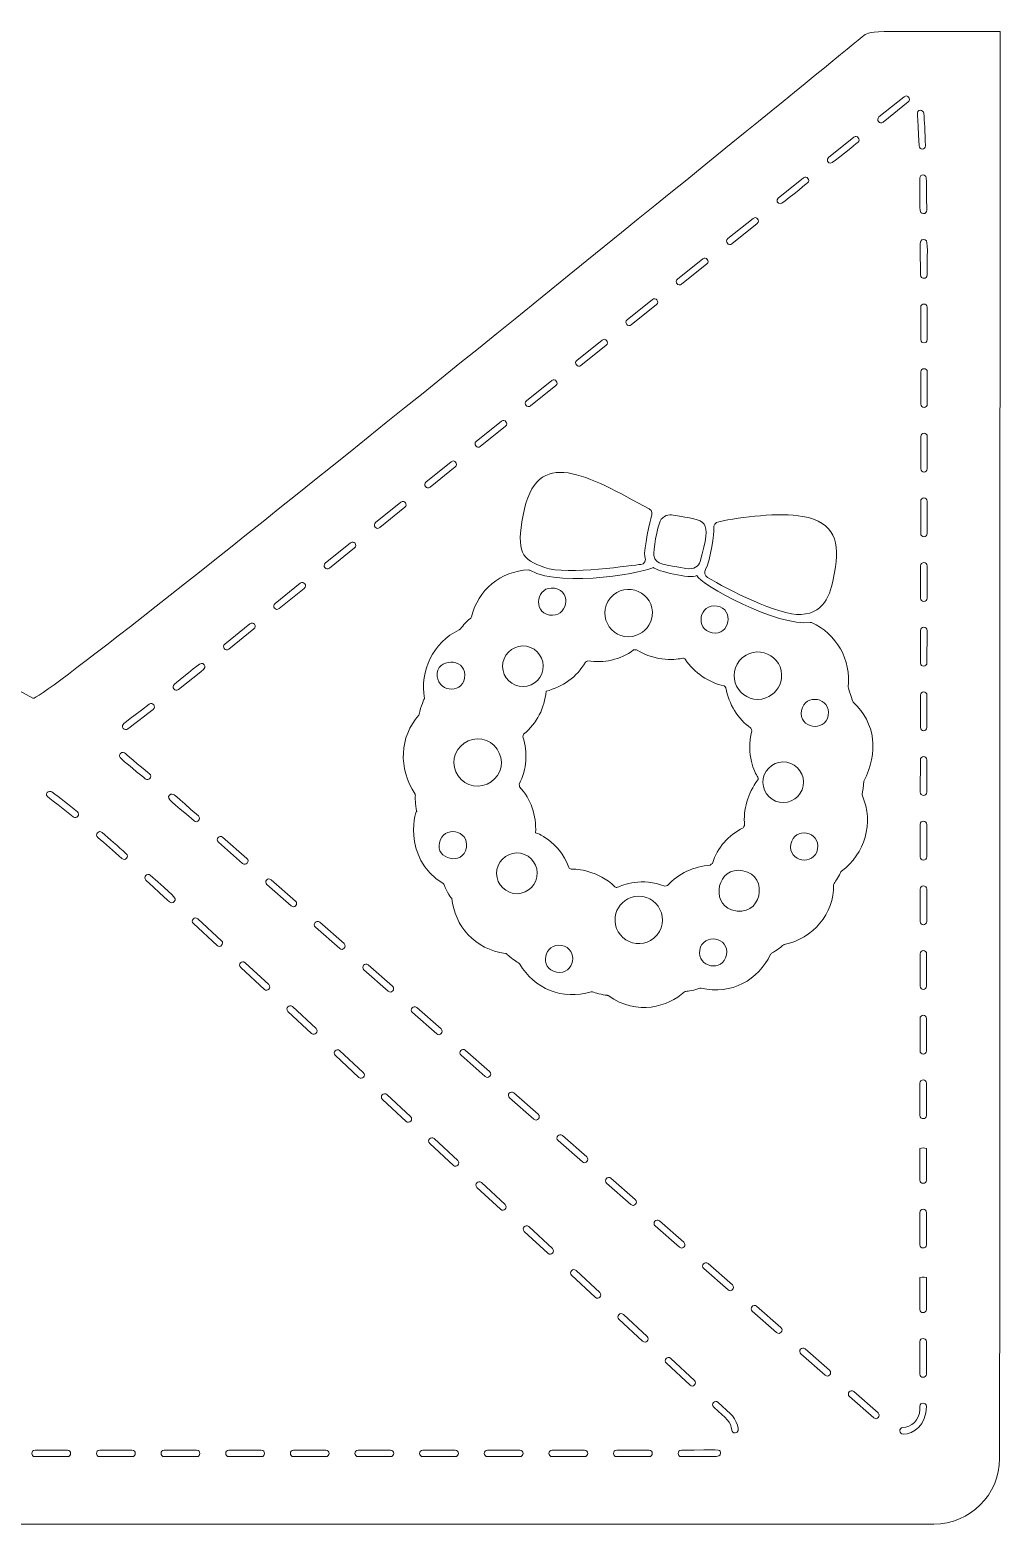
# Model space of a CAD drawing. Header units: inches. Extents: x 0.8 to 13.1, y 0.3 to 9.4.
# Drawn here: x 11.008 to 13.078, y 3.864 to 7.053 of the extents above; entities that cross this region are included whole.
import ezdxf

# ---------------------------------------------------------------- set-up
doc = ezdxf.new("R2010")
doc.units = ezdxf.units.IN
doc.header["$MEASUREMENT"] = 0
doc.layers.add('_U+0421_U+043B_U+043E_U+0439 1', color=7, linetype='Continuous')

msp = doc.modelspace()

# ---------------------------------------------------------------- linework, layer by layer
at = {"layer": '_U+0421_U+043B_U+043E_U+0439 1', "color": 12, "lineweight": 9, "true_color": 0xe30613}
msp.add_open_spline([(13.0784, 7.0496), (13.0784, 7.0496), (13.0778, 4.2623), (13.0773, 4.0038), (13.0772, 3.9265), (13.0145, 3.864), (12.9372, 3.864), (12.9372, 3.864), (8.2764, 3.864), (8.2764, 3.864), (8.1991, 3.864), (8.1364, 3.9265), (8.1363, 4.0038), (8.1358, 4.2624), (8.1351, 7.0496), (8.1351, 7.0496), (8.4222, 7.0496), (8.4118, 7.0533), (8.4299, 7.0385), (8.5926, 6.9058), (10.1771, 5.6143), (10.1997, 5.6269), (10.4395, 5.7612), (10.775, 5.7609), (11.0144, 5.6269), (11.037, 5.6143), (12.6216, 6.9058), (12.7843, 7.0385), (12.8025, 7.0533), (12.7925, 7.0496), (13.0784, 7.0496)], degree=3, knots=[0, 0, 0, 0, 1, 1, 1, 2, 2, 2, 3, 3, 3, 4, 4, 4, 5, 5, 5, 6, 6, 6, 7, 7, 7, 8, 8, 8, 9, 9, 9, 10, 10, 10, 10], dxfattribs=at)
at = {"layer": '_U+0421_U+043B_U+043E_U+0439 1', "color": 7, "lineweight": 9, "true_color": 0xffffff}
for points, knots in [([(12.8736, 6.9107), (12.8736, 6.9107), (12.8198, 6.8674), (12.8198, 6.8674), (12.8127, 6.8617), (12.8214, 6.8508), (12.8286, 6.8566), (12.8286, 6.8566), (12.8823, 6.8999), (12.8823, 6.8999), (12.8894, 6.9056), (12.8807, 6.9165), (12.8736, 6.9107)], [0, 0, 0, 0, 1, 1, 1, 2, 2, 2, 3, 3, 3, 4, 4, 4, 4]), ([(12.9192, 6.8062), (12.9183, 6.8358), (12.9171, 6.8585), (12.9156, 6.8754), (12.9152, 6.8792), (12.9118, 6.8821), (12.908, 6.8817), (12.8982, 6.8808), (12.9031, 6.8757), (12.9054, 6.8057), (12.9057, 6.7965), (12.9196, 6.7971), (12.9192, 6.8062)], [0, 0, 0, 0, 1, 1, 1, 2, 2, 2, 3, 3, 3, 4, 4, 4, 4]), ([(12.7167, 6.7685), (12.7207, 6.7685), (12.7717, 6.8108), (12.7748, 6.8133), (12.782, 6.8191), (12.7732, 6.8299), (12.7661, 6.8241), (12.7661, 6.8241), (12.7124, 6.7808), (12.7124, 6.7808), (12.7073, 6.7767), (12.7102, 6.7685), (12.7167, 6.7685)], [0, 0, 0, 0, 1, 1, 1, 2, 2, 2, 3, 3, 3, 4, 4, 4, 4]), ([(12.6093, 6.6819), (12.6133, 6.6819), (12.6642, 6.7243), (12.6673, 6.7268), (12.6745, 6.7325), (12.6658, 6.7433), (12.6586, 6.7376), (12.6586, 6.7376), (12.6049, 6.6943), (12.6049, 6.6943), (12.5998, 6.6902), (12.6028, 6.6819), (12.6093, 6.6819)], [0, 0, 0, 0, 1, 1, 1, 2, 2, 2, 3, 3, 3, 4, 4, 4, 4]), ([(12.907, 6.7369), (12.9081, 6.6718), (12.9043, 6.6612), (12.9149, 6.6612), (12.9187, 6.6612), (12.9219, 6.6643), (12.9218, 6.6682), (12.9216, 6.6936), (12.9212, 6.7165), (12.9209, 6.7372), (12.9208, 6.7459), (12.9068, 6.7464), (12.907, 6.7369)], [0, 0, 0, 0, 1, 1, 1, 2, 2, 2, 3, 3, 3, 4, 4, 4, 4]), ([(12.5062, 6.5969), (12.5062, 6.5969), (12.5599, 6.6402), (12.5599, 6.6402), (12.5671, 6.646), (12.5583, 6.6568), (12.5512, 6.651), (12.5512, 6.651), (12.4975, 6.6078), (12.4975, 6.6078), (12.4903, 6.602), (12.499, 6.5911), (12.5062, 6.5969)], [0, 0, 0, 0, 1, 1, 1, 2, 2, 2, 3, 3, 3, 4, 4, 4, 4]), ([(12.9154, 6.6061), (12.9036, 6.6061), (12.9086, 6.5886), (12.9088, 6.5302), (12.9088, 6.5211), (12.9227, 6.5208), (12.9227, 6.5302), (12.9225, 6.5938), (12.9262, 6.6061), (12.9154, 6.6061)], [0, 0, 0, 0, 1, 1, 1, 2, 2, 2, 3, 3, 3, 3]), ([(12.3988, 6.5104), (12.3988, 6.5104), (12.4525, 6.5537), (12.4525, 6.5537), (12.4596, 6.5594), (12.4509, 6.5702), (12.4438, 6.5645), (12.4438, 6.5645), (12.39, 6.5212), (12.39, 6.5212), (12.3829, 6.5154), (12.3916, 6.5046), (12.3988, 6.5104)], [0, 0, 0, 0, 1, 1, 1, 2, 2, 2, 3, 3, 3, 4, 4, 4, 4]), ([(12.2913, 6.4238), (12.2913, 6.4238), (12.345, 6.4671), (12.345, 6.4671), (12.3522, 6.4728), (12.3435, 6.4837), (12.3363, 6.4779), (12.3363, 6.4779), (12.2826, 6.4346), (12.2826, 6.4346), (12.2755, 6.4288), (12.2842, 6.418), (12.2913, 6.4238)], [0, 0, 0, 0, 1, 1, 1, 2, 2, 2, 3, 3, 3, 4, 4, 4, 4]), ([(12.909, 6.4612), (12.909, 6.4612), (12.9091, 6.3923), (12.9091, 6.3923), (12.9091, 6.3831), (12.923, 6.3831), (12.923, 6.3923), (12.923, 6.3923), (12.9229, 6.4612), (12.9229, 6.4612), (12.9229, 6.4704), (12.909, 6.4704), (12.909, 6.4612)], [0, 0, 0, 0, 1, 1, 1, 2, 2, 2, 3, 3, 3, 4, 4, 4, 4]), ([(12.1839, 6.3372), (12.1839, 6.3372), (12.2376, 6.3805), (12.2376, 6.3805), (12.2448, 6.3863), (12.2361, 6.3971), (12.2289, 6.3913), (12.2289, 6.3913), (12.1752, 6.348), (12.1752, 6.348), (12.1681, 6.3423), (12.1768, 6.3314), (12.1839, 6.3372)], [0, 0, 0, 0, 1, 1, 1, 2, 2, 2, 3, 3, 3, 4, 4, 4, 4]), ([(12.9092, 6.3233), (12.9092, 6.2774), (12.9092, 6.293), (12.9092, 6.2543), (12.9092, 6.2451), (12.9231, 6.2451), (12.9231, 6.2543), (12.9231, 6.293), (12.9231, 6.2774), (12.9231, 6.3233), (12.9231, 6.3325), (12.9092, 6.3325), (12.9092, 6.3233)], [0, 0, 0, 0, 1, 1, 1, 2, 2, 2, 3, 3, 3, 4, 4, 4, 4]), ([(12.0765, 6.2507), (12.0765, 6.2507), (12.1302, 6.294), (12.1302, 6.294), (12.1373, 6.2997), (12.1287, 6.3105), (12.1215, 6.3048), (12.1215, 6.3048), (12.0678, 6.2615), (12.0678, 6.2615), (12.0607, 6.2557), (12.0693, 6.2449), (12.0765, 6.2507)], [0, 0, 0, 0, 1, 1, 1, 2, 2, 2, 3, 3, 3, 4, 4, 4, 4]), ([(11.9691, 6.1641), (11.9691, 6.1641), (12.0228, 6.2074), (12.0228, 6.2074), (12.03, 6.2131), (12.0213, 6.2239), (12.0141, 6.2182), (12.0141, 6.2182), (11.9604, 6.1749), (11.9604, 6.1749), (11.9533, 6.1692), (11.962, 6.1583), (11.9691, 6.1641)], [0, 0, 0, 0, 1, 1, 1, 2, 2, 2, 3, 3, 3, 4, 4, 4, 4]), ([(12.9161, 6.1923), (12.9161, 6.1923), (12.9161, 6.1923), (12.9161, 6.1923), (12.9123, 6.1923), (12.9092, 6.1891), (12.9092, 6.1853), (12.9092, 6.1853), (12.9091, 6.1163), (12.9091, 6.1163), (12.9091, 6.1071), (12.923, 6.1071), (12.923, 6.1163), (12.923, 6.1163), (12.923, 6.1853), (12.923, 6.1853), (12.923, 6.1891), (12.9199, 6.1923), (12.9161, 6.1923)], [0, 0, 0, 0, 1, 1, 1, 2, 2, 2, 3, 3, 3, 4, 4, 4, 5, 5, 5, 6, 6, 6, 6]), ([(12.1061, 5.9058), (12.1538, 5.8888), (12.298, 5.9115), (12.3118, 5.9123), (12.3193, 5.9128), (12.3233, 5.9206), (12.3205, 5.9292), (12.3162, 5.9419), (12.3335, 6.0116), (12.334, 6.0133), (12.3363, 6.0205), (12.3364, 6.0272), (12.3298, 6.0307), (12.1987, 6.1013), (12.0881, 6.1695), (12.0602, 6.0175), (12.0458, 5.9389), (12.0568, 5.9234), (12.1061, 5.9058)], [0, 0, 0, 0, 1, 1, 1, 2, 2, 2, 3, 3, 3, 4, 4, 4, 5, 5, 5, 6, 6, 6, 6]), ([(11.8618, 6.0775), (11.8618, 6.0775), (11.9154, 6.1208), (11.9154, 6.1208), (11.9226, 6.1266), (11.9138, 6.1374), (11.9067, 6.1316), (11.9067, 6.1316), (11.853, 6.0883), (11.853, 6.0883), (11.8459, 6.0826), (11.8546, 6.0718), (11.8618, 6.0775)], [0, 0, 0, 0, 1, 1, 1, 2, 2, 2, 3, 3, 3, 4, 4, 4, 4]), ([(11.7544, 5.991), (11.7544, 5.991), (11.8081, 6.0343), (11.8081, 6.0343), (11.8152, 6.04), (11.8066, 6.0509), (11.7994, 6.0451), (11.7994, 6.0451), (11.7457, 6.0018), (11.7457, 6.0018), (11.7385, 5.996), (11.7472, 5.9852), (11.7544, 5.991)], [0, 0, 0, 0, 1, 1, 1, 2, 2, 2, 3, 3, 3, 4, 4, 4, 4]), ([(12.909, 6.0473), (12.909, 6.0473), (12.9089, 5.9783), (12.9089, 5.9783), (12.9089, 5.9692), (12.9228, 5.9691), (12.9228, 5.9783), (12.9228, 5.9783), (12.9229, 6.0473), (12.9229, 6.0473), (12.9229, 6.0565), (12.909, 6.0565), (12.909, 6.0473)], [0, 0, 0, 0, 1, 1, 1, 2, 2, 2, 3, 3, 3, 4, 4, 4, 4]), ([(12.3393, 5.9313), (12.3432, 5.9109), (12.3638, 5.912), (12.408, 5.9039), (12.4253, 5.9008), (12.4356, 5.9084), (12.4383, 5.9186), (12.4637, 6.0126), (12.4546, 6.0041), (12.3809, 6.0176), (12.3713, 6.0194), (12.3593, 6.0174), (12.3527, 6.0044), (12.3473, 5.9939), (12.3375, 5.9402), (12.3393, 5.9313)], [0, 0, 0, 0, 1, 1, 1, 2, 2, 2, 3, 3, 3, 4, 4, 4, 5, 5, 5, 5]), ([(12.45, 5.9018), (12.4468, 5.896), (12.4477, 5.8882), (12.4542, 5.8844), (12.4963, 5.8594), (12.6062, 5.8027), (12.6535, 5.8055), (12.7088, 5.8087), (12.7181, 5.8565), (12.7253, 5.8955), (12.7371, 5.96), (12.7266, 6.0022), (12.6569, 6.015), (12.6073, 6.024), (12.526, 6.0135), (12.4778, 6.0035), (12.4701, 6.0019), (12.4665, 5.9962), (12.4678, 5.9888), (12.4689, 5.9823), (12.4606, 5.9212), (12.45, 5.9018)], [0, 0, 0, 0, 1, 1, 1, 2, 2, 2, 3, 3, 3, 4, 4, 4, 5, 5, 5, 6, 6, 6, 7, 7, 7, 7]), ([(11.647, 5.9045), (11.647, 5.9045), (11.7007, 5.9478), (11.7007, 5.9478), (11.7078, 5.9535), (11.6992, 5.9643), (11.692, 5.9586), (11.692, 5.9586), (11.6383, 5.9153), (11.6383, 5.9153), (11.6312, 5.9096), (11.6399, 5.8987), (11.647, 5.9045)], [0, 0, 0, 0, 1, 1, 1, 2, 2, 2, 3, 3, 3, 4, 4, 4, 4]), ([(12.7401, 5.2579), (12.7396, 5.2572), (12.7392, 5.2567), (12.7387, 5.2561), (12.7353, 5.2484), (12.7269, 5.2356), (12.7241, 5.2317), (12.7235, 5.2308), (12.7232, 5.2298), (12.7232, 5.2288), (12.7237, 5.167), (12.6796, 5.1138), (12.6177, 5.1011), (12.6169, 5.1009), (12.6162, 5.1006), (12.6156, 5.1), (12.6127, 5.0973), (12.6024, 5.0881), (12.5907, 5.0827), (12.5899, 5.0818), (12.5891, 5.0811), (12.5883, 5.0802), (12.563, 5.0254), (12.5046, 4.993), (12.4404, 5.0077), (12.4395, 5.0077), (12.4387, 5.0076), (12.4378, 5.0076), (12.4266, 5.0036), (12.4123, 5.0014), (12.4079, 5.0011), (12.4068, 5.001), (12.4058, 5.0005), (12.405, 4.9998), (12.3695, 4.9688), (12.3053, 4.9478), (12.242, 4.992), (12.2412, 4.9923), (12.2405, 4.9925), (12.2397, 4.9928), (12.2296, 4.9933), (12.2135, 4.9982), (12.2087, 5.0001), (12.2076, 5.0005), (12.2065, 5.0005), (12.2054, 5.0001), (12.1456, 4.9813), (12.0837, 5.0072), (12.0531, 5.0594), (12.0463, 5.0661), (12.0388, 5.067), (12.026, 5.0808), (12.0253, 5.0816), (12.0242, 5.0822), (12.0231, 5.0823), (11.9572, 5.0899), (11.9142, 5.1417), (11.9083, 5.1993), (11.9083, 5.1993), (11.8967, 5.2133), (11.8921, 5.2283), (11.8917, 5.2293), (11.8907, 5.2307), (11.8897, 5.2313), (11.7987, 5.2866), (11.8327, 5.3983), (11.8336, 5.3845), (11.83, 5.4019), (11.83, 5.4147), (11.8305, 5.4187), (11.8306, 5.4198), (11.8303, 5.4209), (11.8297, 5.4218), (11.7936, 5.4777), (11.7969, 5.5439), (11.8376, 5.5909), (11.8381, 5.5915), (11.8385, 5.5922), (11.8386, 5.593), (11.8414, 5.6077), (11.8502, 5.6279), (11.8503, 5.6265), (11.8391, 5.6854), (11.8682, 5.7459), (11.924, 5.7727), (11.9317, 5.7789), (11.9352, 5.7885), (11.9485, 5.7976), (11.9494, 5.7982), (11.9502, 5.7992), (11.9504, 5.8003), (11.9636, 5.8572), (12.0126, 5.8983), (12.0722, 5.9007), (12.0732, 5.9004), (12.0741, 5.9002), (12.0751, 5.9), (12.1459, 5.8594), (12.3334, 5.8993), (12.3382, 5.9057), (12.3444, 5.899), (12.4184, 5.88), (12.431, 5.8887), (12.4364, 5.8699), (12.6066, 5.7785), (12.6729, 5.7885), (12.6739, 5.7884), (12.6748, 5.7883), (12.6758, 5.7882), (12.7297, 5.7648), (12.7609, 5.7079), (12.7541, 5.6507), (12.7541, 5.6503), (12.7638, 5.6189), (12.7647, 5.6182), (12.8136, 5.5739), (12.8185, 5.5108), (12.7878, 5.4497), (12.7874, 5.4402), (12.7851, 5.4264), (12.7842, 5.4219), (12.7839, 5.4209), (12.784, 5.4198), (12.7845, 5.4188), (12.8094, 5.3613), (12.7899, 5.2944), (12.7401, 5.2579)], [0, 0, 0, 0, 1, 1, 1, 2, 2, 2, 3, 3, 3, 4, 4, 4, 5, 5, 5, 6, 6, 6, 7, 7, 7, 8, 8, 8, 9, 9, 9, 10, 10, 10, 11, 11, 11, 12, 12, 12, 13, 13, 13, 14, 14, 14, 15, 15, 15, 16, 16, 16, 17, 17, 17, 18, 18, 18, 19, 19, 19, 20, 20, 20, 21, 21, 21, 22, 22, 22, 23, 23, 23, 24, 24, 24, 25, 25, 25, 26, 26, 26, 27, 27, 27, 28, 28, 28, 29, 29, 29, 30, 30, 30, 31, 31, 31, 32, 32, 32, 33, 33, 33, 34, 34, 34, 35, 35, 35, 36, 36, 36, 37, 37, 37, 38, 38, 38, 39, 39, 39, 40, 40, 40, 41, 41, 41, 42, 42, 42, 42]), ([(12.9088, 5.9093), (12.9088, 5.9093), (12.9087, 5.8403), (12.9087, 5.8403), (12.9087, 5.8312), (12.9226, 5.8311), (12.9226, 5.8403), (12.9226, 5.8403), (12.9227, 5.9093), (12.9227, 5.9093), (12.9227, 5.9185), (12.9089, 5.9185), (12.9088, 5.9093)], [0, 0, 0, 0, 1, 1, 1, 2, 2, 2, 3, 3, 3, 4, 4, 4, 4]), ([(11.5397, 5.818), (11.5397, 5.818), (11.5934, 5.8613), (11.5934, 5.8613), (11.6005, 5.867), (11.5918, 5.8779), (11.5847, 5.8721), (11.5847, 5.8721), (11.531, 5.8289), (11.531, 5.8289), (11.5239, 5.8231), (11.5326, 5.8123), (11.5397, 5.818)], [0, 0, 0, 0, 1, 1, 1, 2, 2, 2, 3, 3, 3, 4, 4, 4, 4]), ([(12.3027, 5.7611), (12.3202, 5.7676), (12.3333, 5.7836), (12.3358, 5.8021), (12.3423, 5.8512), (12.28, 5.8804), (12.2465, 5.8405), (12.2138, 5.8016), (12.2545, 5.7432), (12.3027, 5.7611)], [0, 0, 0, 0, 1, 1, 1, 2, 2, 2, 3, 3, 3, 3]), ([(12.1169, 5.8043), (12.1534, 5.7976), (12.1674, 5.8541), (12.1274, 5.8614), (12.0896, 5.8683), (12.0791, 5.8113), (12.1169, 5.8043)], [0, 0, 0, 0, 1, 1, 1, 2, 2, 2, 2]), ([(12.4639, 5.7665), (12.5017, 5.7596), (12.5122, 5.8166), (12.4743, 5.8236), (12.4365, 5.8305), (12.426, 5.7734), (12.4639, 5.7665)], [0, 0, 0, 0, 1, 1, 1, 2, 2, 2, 2]), ([(11.4324, 5.7317), (11.4324, 5.7317), (11.486, 5.7748), (11.486, 5.7748), (11.4932, 5.7806), (11.4845, 5.7914), (11.4773, 5.7857), (11.4773, 5.7857), (11.4237, 5.7425), (11.4237, 5.7425), (11.4165, 5.7368), (11.4252, 5.7259), (11.4324, 5.7317)], [0, 0, 0, 0, 1, 1, 1, 2, 2, 2, 3, 3, 3, 4, 4, 4, 4]), ([(12.9087, 5.7713), (12.9087, 5.7713), (12.9086, 5.7023), (12.9086, 5.7023), (12.9086, 5.6924), (12.9224, 5.6937), (12.9224, 5.7023), (12.9224, 5.7023), (12.9225, 5.7713), (12.9225, 5.7713), (12.9226, 5.7805), (12.9087, 5.7805), (12.9087, 5.7713)], [0, 0, 0, 0, 1, 1, 1, 2, 2, 2, 3, 3, 3, 4, 4, 4, 4]), ([(12.0522, 5.6522), (12.0754, 5.6479), (12.0986, 5.6639), (12.1028, 5.6871), (12.1071, 5.7103), (12.0911, 5.7335), (12.0679, 5.7377), (12.0447, 5.742), (12.0215, 5.726), (12.0172, 5.7028), (12.013, 5.6796), (12.029, 5.6564), (12.0522, 5.6522)], [0, 0, 0, 0, 1, 1, 1, 2, 2, 2, 3, 3, 3, 4, 4, 4, 4]), ([(12.5786, 5.6275), (12.5961, 5.634), (12.6093, 5.6501), (12.6117, 5.6686), (12.6182, 5.7177), (12.5559, 5.7469), (12.5224, 5.707), (12.4897, 5.668), (12.5305, 5.6097), (12.5786, 5.6275)], [0, 0, 0, 0, 1, 1, 1, 2, 2, 2, 3, 3, 3, 3]), ([(11.8768, 5.6806), (11.8739, 5.6407), (11.9289, 5.6333), (11.9356, 5.6698), (11.9429, 5.7094), (11.8834, 5.7165), (11.8768, 5.6806)], [0, 0, 0, 0, 1, 1, 1, 2, 2, 2, 2]), ([(12.4599, 5.2706), (12.4615, 5.2719), (12.4627, 5.2728), (12.4643, 5.2741), (12.4749, 5.3082), (12.4987, 5.3348), (12.5303, 5.3504), (12.5313, 5.3523), (12.5321, 5.3536), (12.5331, 5.3555), (12.5298, 5.3891), (12.5396, 5.4233), (12.5613, 5.4523), (12.5625, 5.454), (12.5627, 5.4562), (12.5615, 5.458), (12.555, 5.4682), (12.535, 5.5052), (12.5487, 5.5574), (12.548, 5.5594), (12.5474, 5.5609), (12.5467, 5.563), (12.5181, 5.5829), (12.4997, 5.6138), (12.4933, 5.6491), (12.4919, 5.6506), (12.4908, 5.6516), (12.4894, 5.6531), (12.4561, 5.6602), (12.4258, 5.6812), (12.4062, 5.71), (12.4051, 5.7117), (12.4031, 5.7126), (12.4011, 5.7122), (12.3893, 5.7096), (12.346, 5.7031), (12.3021, 5.7303), (12.3, 5.7302), (12.2984, 5.7301), (12.2963, 5.73), (12.2676, 5.7086), (12.2321, 5.7012), (12.1985, 5.7065), (12.1966, 5.7055), (12.1952, 5.7048), (12.1933, 5.7038), (12.1757, 5.672), (12.1449, 5.6512), (12.1093, 5.6417), (12.1093, 5.6417), (12.1093, 5.6417), (12.1093, 5.6417), (12.1064, 5.6064), (12.0901, 5.5737), (12.0615, 5.5499), (12.0609, 5.5479), (12.0605, 5.5464), (12.0599, 5.5444), (12.0703, 5.5111), (12.0688, 5.4753), (12.052, 5.4437), (12.0523, 5.4416), (12.0525, 5.4401), (12.0528, 5.4379), (12.0774, 5.4113), (12.0886, 5.377), (12.0871, 5.3398), (12.0871, 5.3398), (12.1368, 5.3234), (12.1582, 5.2656), (12.1589, 5.2636), (12.1608, 5.2621), (12.163, 5.2621), (12.1757, 5.2622), (12.2198, 5.2596), (12.2564, 5.2242), (12.2579, 5.2228), (12.2601, 5.2223), (12.262, 5.2232), (12.2733, 5.2286), (12.3146, 5.2452), (12.3628, 5.2256), (12.365, 5.2261), (12.3666, 5.2264), (12.3687, 5.2269), (12.3917, 5.2531), (12.4251, 5.2676), (12.4599, 5.2706)], [0, 0, 0, 0, 1, 1, 1, 2, 2, 2, 3, 3, 3, 4, 4, 4, 5, 5, 5, 6, 6, 6, 7, 7, 7, 8, 8, 8, 9, 9, 9, 10, 10, 10, 11, 11, 11, 12, 12, 12, 13, 13, 13, 14, 14, 14, 15, 15, 15, 16, 16, 16, 17, 17, 17, 18, 18, 18, 19, 19, 19, 20, 20, 20, 21, 21, 21, 22, 22, 22, 23, 23, 23, 24, 24, 24, 25, 25, 25, 26, 26, 26, 27, 27, 27, 28, 28, 28, 29, 29, 29, 29]), ([(11.3249, 5.6456), (11.3745, 5.6851), (11.3865, 5.6899), (11.3797, 5.6984), (11.373, 5.7068), (11.3662, 5.6963), (11.3162, 5.6565), (11.309, 5.6508), (11.3177, 5.6399), (11.3249, 5.6456)], [0, 0, 0, 0, 1, 1, 1, 2, 2, 2, 3, 3, 3, 3]), ([(11.2168, 5.5615), (11.2168, 5.5615), (11.2395, 5.5783), (11.2709, 5.6029), (11.2782, 5.6086), (11.2696, 5.6195), (11.2623, 5.6138), (11.2144, 5.5763), (11.1991, 5.5711), (11.207, 5.5621), (11.2095, 5.5592), (11.2139, 5.559), (11.2168, 5.5615)], [0, 0, 0, 0, 1, 1, 1, 2, 2, 2, 3, 3, 3, 4, 4, 4, 4]), ([(12.6547, 5.6007), (12.6477, 5.5628), (12.7048, 5.5524), (12.7117, 5.5902), (12.7186, 5.628), (12.6616, 5.6385), (12.6547, 5.6007)], [0, 0, 0, 0, 1, 1, 1, 2, 2, 2, 2]), ([(12.9084, 5.6334), (12.9084, 5.6334), (12.9083, 5.5644), (12.9083, 5.5644), (12.9083, 5.5552), (12.9222, 5.5551), (12.9222, 5.5643), (12.9222, 5.5643), (12.9223, 5.6333), (12.9223, 5.6333), (12.9223, 5.6425), (12.9085, 5.6425), (12.9084, 5.6334)], [0, 0, 0, 0, 1, 1, 1, 2, 2, 2, 3, 3, 3, 4, 4, 4, 4]), ([(12.0133, 5.4805), (12.0183, 5.5073), (11.9993, 5.5347), (11.9726, 5.5396), (11.9458, 5.5445), (11.9184, 5.5256), (11.9135, 5.4988), (11.9086, 5.4721), (11.9275, 5.4446), (11.9543, 5.4397), (11.981, 5.4348), (12.0084, 5.4538), (12.0133, 5.4805)], [0, 0, 0, 0, 1, 1, 1, 2, 2, 2, 3, 3, 3, 4, 4, 4, 4]), ([(11.2541, 5.4548), (11.2611, 5.4489), (11.2701, 5.4594), (11.2631, 5.4654), (11.2587, 5.4691), (11.2145, 5.5049), (11.2117, 5.5086), (11.2061, 5.5158), (11.1951, 5.5073), (11.2007, 5.5001), (11.2052, 5.4942), (11.2477, 5.4602), (11.2541, 5.4548)], [0, 0, 0, 0, 1, 1, 1, 2, 2, 2, 3, 3, 3, 4, 4, 4, 4]), ([(12.6583, 5.4397), (12.6626, 5.4628), (12.6465, 5.486), (12.6234, 5.4903), (12.6002, 5.4945), (12.577, 5.4785), (12.5727, 5.4553), (12.5685, 5.4322), (12.5845, 5.409), (12.6077, 5.4047), (12.6308, 5.4005), (12.6541, 5.4165), (12.6583, 5.4397)], [0, 0, 0, 0, 1, 1, 1, 2, 2, 2, 3, 3, 3, 4, 4, 4, 4]), ([(12.9082, 5.4954), (12.9082, 5.4954), (12.9081, 5.4264), (12.9081, 5.4264), (12.9081, 5.4172), (12.922, 5.4171), (12.922, 5.4263), (12.922, 5.4263), (12.9221, 5.4953), (12.9221, 5.4953), (12.9221, 5.5045), (12.9082, 5.5045), (12.9082, 5.4954)], [0, 0, 0, 0, 1, 1, 1, 2, 2, 2, 3, 3, 3, 4, 4, 4, 4]), ([(11.0547, 5.4268), (11.0516, 5.4291), (11.0473, 5.4284), (11.045, 5.4253), (11.039, 5.4172), (11.0466, 5.4175), (11.1004, 5.3738), (11.1075, 5.368), (11.1163, 5.3788), (11.1092, 5.3846), (11.0902, 5.3999), (11.0724, 5.4138), (11.0547, 5.4268)], [0, 0, 0, 0, 1, 1, 1, 2, 2, 2, 3, 3, 3, 4, 4, 4, 4]), ([(11.3582, 5.365), (11.3651, 5.359), (11.3742, 5.3694), (11.3673, 5.3755), (11.3197, 5.417), (11.3126, 5.4281), (11.3055, 5.4199), (11.2985, 5.4118), (11.31, 5.407), (11.3582, 5.365)], [0, 0, 0, 0, 1, 1, 1, 2, 2, 2, 3, 3, 3, 3]), ([(12.908, 5.3574), (12.908, 5.3574), (12.9079, 5.2883), (12.9079, 5.2883), (12.9079, 5.2792), (12.9218, 5.2791), (12.9218, 5.2883), (12.9218, 5.2883), (12.9219, 5.3573), (12.9219, 5.3573), (12.9219, 5.3663), (12.9081, 5.3669), (12.908, 5.3574)], [0, 0, 0, 0, 1, 1, 1, 2, 2, 2, 3, 3, 3, 4, 4, 4, 4]), ([(11.2043, 5.2845), (11.2112, 5.2784), (11.2204, 5.2887), (11.2136, 5.2948), (11.1947, 5.3117), (11.1776, 5.3267), (11.1619, 5.3403), (11.1549, 5.3463), (11.1458, 5.3357), (11.1528, 5.3298), (11.1685, 5.3162), (11.1855, 5.3013), (11.2043, 5.2845)], [0, 0, 0, 0, 1, 1, 1, 2, 2, 2, 3, 3, 3, 4, 4, 4, 4]), ([(11.4618, 5.2744), (11.4687, 5.2684), (11.4779, 5.2788), (11.471, 5.2848), (11.471, 5.2848), (11.4192, 5.3302), (11.4192, 5.3302), (11.4123, 5.3362), (11.4031, 5.3258), (11.4101, 5.3197), (11.4101, 5.3197), (11.4618, 5.2744), (11.4618, 5.2744)], [0, 0, 0, 0, 1, 1, 1, 2, 2, 2, 3, 3, 3, 4, 4, 4, 4]), ([(11.8822, 5.3184), (11.8719, 5.2841), (11.9319, 5.2675), (11.9393, 5.3079), (11.9463, 5.3458), (11.8892, 5.3562), (11.8822, 5.3184)], [0, 0, 0, 0, 1, 1, 1, 2, 2, 2, 2]), ([(12.6318, 5.3155), (12.6249, 5.2777), (12.682, 5.2672), (12.6889, 5.305), (12.6958, 5.3429), (12.6388, 5.3534), (12.6318, 5.3155)], [0, 0, 0, 0, 1, 1, 1, 2, 2, 2, 2]), ([(12.0551, 5.2959), (12.0319, 5.3002), (12.0087, 5.2842), (12.0044, 5.261), (12.0002, 5.2378), (12.0162, 5.2146), (12.0394, 5.2103), (12.0626, 5.2061), (12.0858, 5.2221), (12.09, 5.2453), (12.0943, 5.2685), (12.0782, 5.2917), (12.0551, 5.2959)], [0, 0, 0, 0, 1, 1, 1, 2, 2, 2, 3, 3, 3, 4, 4, 4, 4]), ([(12.5293, 5.2587), (12.4749, 5.2687), (12.4596, 5.1899), (12.5055, 5.1752), (12.5695, 5.1547), (12.5876, 5.248), (12.5293, 5.2587)], [0, 0, 0, 0, 1, 1, 1, 2, 2, 2, 2]), ([(11.316, 5.1926), (11.3233, 5.2007), (11.3114, 5.2065), (11.2647, 5.2488), (11.2579, 5.255), (11.2486, 5.2447), (11.2554, 5.2385), (11.3027, 5.1956), (11.3087, 5.1847), (11.316, 5.1926)], [0, 0, 0, 0, 1, 1, 1, 2, 2, 2, 3, 3, 3, 3]), ([(11.5654, 5.1835), (11.5723, 5.1775), (11.5815, 5.1879), (11.5746, 5.1939), (11.5746, 5.1939), (11.5228, 5.2394), (11.5228, 5.2394), (11.5159, 5.2454), (11.5067, 5.235), (11.5136, 5.229), (11.5136, 5.229), (11.5654, 5.1835), (11.5654, 5.1835)], [0, 0, 0, 0, 1, 1, 1, 2, 2, 2, 3, 3, 3, 4, 4, 4, 4]), ([(12.29, 5.2012), (12.2725, 5.1947), (12.2594, 5.1787), (12.257, 5.1602), (12.2504, 5.1111), (12.3128, 5.0818), (12.3462, 5.1217), (12.3789, 5.1607), (12.3382, 5.2191), (12.29, 5.2012)], [0, 0, 0, 0, 1, 1, 1, 2, 2, 2, 3, 3, 3, 3]), ([(12.9079, 5.2193), (12.9079, 5.2193), (12.9078, 5.1503), (12.9078, 5.1503), (12.9078, 5.1412), (12.9217, 5.1411), (12.9217, 5.1503), (12.9217, 5.1503), (12.9218, 5.2193), (12.9218, 5.2193), (12.9218, 5.2285), (12.9079, 5.2285), (12.9079, 5.2193)], [0, 0, 0, 0, 1, 1, 1, 2, 2, 2, 3, 3, 3, 4, 4, 4, 4]), ([(11.3662, 5.1559), (11.3594, 5.1621), (11.35, 5.1519), (11.3568, 5.1457), (11.3568, 5.1457), (11.4073, 5.099), (11.4073, 5.099), (11.414, 5.0928), (11.4235, 5.1029), (11.4167, 5.1092), (11.4167, 5.1092), (11.3662, 5.1559), (11.3662, 5.1559)], [0, 0, 0, 0, 1, 1, 1, 2, 2, 2, 3, 3, 3, 4, 4, 4, 4]), ([(11.669, 5.0925), (11.6759, 5.0865), (11.685, 5.0969), (11.6782, 5.103), (11.6782, 5.103), (11.6264, 5.1485), (11.6264, 5.1485), (11.6195, 5.1545), (11.6103, 5.1441), (11.6172, 5.138), (11.6172, 5.138), (11.669, 5.0925), (11.669, 5.0925)], [0, 0, 0, 0, 1, 1, 1, 2, 2, 2, 3, 3, 3, 4, 4, 4, 4]), ([(12.1425, 5.0993), (12.1059, 5.106), (12.0922, 5.0495), (12.132, 5.0422), (12.1699, 5.0353), (12.1804, 5.0923), (12.1425, 5.0993)], [0, 0, 0, 0, 1, 1, 1, 2, 2, 2, 2]), ([(12.4374, 5.0894), (12.4307, 5.0525), (12.4875, 5.0406), (12.4945, 5.079), (12.5014, 5.1168), (12.4444, 5.1273), (12.4374, 5.0894)], [0, 0, 0, 0, 1, 1, 1, 2, 2, 2, 2]), ([(12.9077, 5.0813), (12.9077, 5.0813), (12.9076, 5.0123), (12.9076, 5.0123), (12.9076, 5.0031), (12.9215, 5.0032), (12.9215, 5.0123), (12.9215, 5.0123), (12.9216, 5.0813), (12.9216, 5.0813), (12.9216, 5.0905), (12.9077, 5.0905), (12.9077, 5.0813)], [0, 0, 0, 0, 1, 1, 1, 2, 2, 2, 3, 3, 3, 4, 4, 4, 4]), ([(11.4672, 5.0623), (11.4605, 5.0686), (11.4511, 5.0584), (11.4577, 5.0522), (11.4577, 5.0522), (11.5082, 5.0053), (11.5082, 5.0053), (11.5149, 4.9991), (11.5243, 5.0093), (11.5176, 5.0155), (11.5176, 5.0155), (11.4672, 5.0623), (11.4672, 5.0623)], [0, 0, 0, 0, 1, 1, 1, 2, 2, 2, 3, 3, 3, 4, 4, 4, 4]), ([(11.7725, 5.0015), (11.7794, 4.9955), (11.7886, 5.0059), (11.7817, 5.0119), (11.7817, 5.0119), (11.7299, 5.0575), (11.7299, 5.0575), (11.723, 5.0636), (11.7138, 5.0531), (11.7207, 5.047), (11.7207, 5.047), (11.7725, 5.0015), (11.7725, 5.0015)], [0, 0, 0, 0, 1, 1, 1, 2, 2, 2, 3, 3, 3, 4, 4, 4, 4]), ([(11.6185, 4.9217), (11.6185, 4.9217), (11.5681, 4.9686), (11.5681, 4.9686), (11.5613, 4.9748), (11.5519, 4.9647), (11.5586, 4.9584), (11.5586, 4.9584), (11.609, 4.9115), (11.609, 4.9115), (11.6158, 4.9052), (11.6252, 4.9154), (11.6185, 4.9217)], [0, 0, 0, 0, 1, 1, 1, 2, 2, 2, 3, 3, 3, 4, 4, 4, 4]), ([(11.8853, 4.9209), (11.8853, 4.9209), (11.8335, 4.9664), (11.8335, 4.9664), (11.8266, 4.9725), (11.8174, 4.9621), (11.8243, 4.956), (11.8243, 4.956), (11.8761, 4.9105), (11.8761, 4.9105), (11.883, 4.9044), (11.8922, 4.9148), (11.8853, 4.9209)], [0, 0, 0, 0, 1, 1, 1, 2, 2, 2, 3, 3, 3, 4, 4, 4, 4]), ([(12.9075, 4.9433), (12.9075, 4.9433), (12.9075, 4.8743), (12.9075, 4.8743), (12.9075, 4.8652), (12.9213, 4.8651), (12.9214, 4.8743), (12.9214, 4.8743), (12.9214, 4.9433), (12.9214, 4.9433), (12.9214, 4.9525), (12.9075, 4.9525), (12.9075, 4.9433)], [0, 0, 0, 0, 1, 1, 1, 2, 2, 2, 3, 3, 3, 4, 4, 4, 4]), ([(11.7193, 4.8277), (11.7193, 4.8277), (11.6689, 4.8747), (11.6689, 4.8747), (11.6622, 4.881), (11.6527, 4.8708), (11.6594, 4.8646), (11.6594, 4.8646), (11.7098, 4.8176), (11.7098, 4.8176), (11.7166, 4.8113), (11.7261, 4.8215), (11.7193, 4.8277)], [0, 0, 0, 0, 1, 1, 1, 2, 2, 2, 3, 3, 3, 4, 4, 4, 4]), ([(11.9889, 4.8298), (11.9889, 4.8298), (11.9371, 4.8753), (11.9371, 4.8753), (11.9302, 4.8814), (11.921, 4.871), (11.9279, 4.8649), (11.9279, 4.8649), (11.9797, 4.8194), (11.9797, 4.8194), (11.9866, 4.8133), (11.9958, 4.8237), (11.9889, 4.8298)], [0, 0, 0, 0, 1, 1, 1, 2, 2, 2, 3, 3, 3, 4, 4, 4, 4]), ([(11.7697, 4.7808), (11.763, 4.7871), (11.7535, 4.7769), (11.7603, 4.7706), (11.7603, 4.7706), (11.8107, 4.7237), (11.8107, 4.7237), (11.8174, 4.7174), (11.8269, 4.7276), (11.8202, 4.7338), (11.8202, 4.7338), (11.7697, 4.7808), (11.7697, 4.7808)], [0, 0, 0, 0, 1, 1, 1, 2, 2, 2, 3, 3, 3, 4, 4, 4, 4]), ([(12.0925, 4.7388), (12.0925, 4.7388), (12.0407, 4.7843), (12.0407, 4.7843), (12.0338, 4.7904), (12.0246, 4.7799), (12.0315, 4.7739), (12.0315, 4.7739), (12.0833, 4.7283), (12.0833, 4.7283), (12.0901, 4.7223), (12.0995, 4.7326), (12.0925, 4.7388)], [0, 0, 0, 0, 1, 1, 1, 2, 2, 2, 3, 3, 3, 4, 4, 4, 4]), ([(12.9074, 4.8053), (12.9074, 4.8053), (12.9074, 4.7363), (12.9074, 4.7363), (12.9074, 4.7271), (12.9212, 4.7272), (12.9212, 4.7363), (12.9212, 4.7363), (12.9213, 4.8053), (12.9213, 4.8053), (12.9213, 4.8145), (12.9074, 4.8145), (12.9074, 4.8053)], [0, 0, 0, 0, 1, 1, 1, 2, 2, 2, 3, 3, 3, 4, 4, 4, 4]), ([(11.8706, 4.6869), (11.8639, 4.6931), (11.8544, 4.683), (11.8611, 4.6767), (11.8611, 4.6767), (11.9116, 4.6298), (11.9116, 4.6298), (11.9183, 4.6236), (11.9278, 4.6337), (11.921, 4.6399), (11.921, 4.6399), (11.8706, 4.6869), (11.8706, 4.6869)], [0, 0, 0, 0, 1, 1, 1, 2, 2, 2, 3, 3, 3, 4, 4, 4, 4]), ([(12.1961, 4.6477), (12.1961, 4.6477), (12.1443, 4.6932), (12.1443, 4.6932), (12.1373, 4.6993), (12.1282, 4.6888), (12.1351, 4.6828), (12.1351, 4.6828), (12.1869, 4.6372), (12.1869, 4.6372), (12.1938, 4.6312), (12.203, 4.6416), (12.1961, 4.6477)], [0, 0, 0, 0, 1, 1, 1, 2, 2, 2, 3, 3, 3, 4, 4, 4, 4]), ([(12.9073, 4.666), (12.9073, 4.666), (12.9073, 4.5983), (12.9073, 4.5983), (12.9073, 4.5891), (12.9212, 4.5892), (12.9212, 4.5983), (12.9212, 4.5983), (12.9212, 4.6659), (12.9212, 4.6659), (12.9212, 4.6659), (12.9143, 4.6673), (12.9143, 4.6673), (12.9143, 4.6673), (12.9073, 4.666), (12.9073, 4.666)], [0, 0, 0, 0, 1, 1, 1, 2, 2, 2, 3, 3, 3, 4, 4, 4, 5, 5, 5, 5]), ([(12.022, 4.546), (12.022, 4.546), (11.9715, 4.593), (11.9715, 4.593), (11.9648, 4.5992), (11.9553, 4.5891), (11.962, 4.5828), (11.962, 4.5828), (12.0125, 4.5359), (12.0125, 4.5359), (12.0192, 4.5296), (12.0287, 4.5398), (12.022, 4.546)], [0, 0, 0, 0, 1, 1, 1, 2, 2, 2, 3, 3, 3, 4, 4, 4, 4]), ([(12.2997, 4.5566), (12.2997, 4.5566), (12.2479, 4.6021), (12.2479, 4.6021), (12.241, 4.6082), (12.2318, 4.5977), (12.2387, 4.5917), (12.2387, 4.5917), (12.2905, 4.5462), (12.2905, 4.5462), (12.2974, 4.5401), (12.3066, 4.5505), (12.2997, 4.5566)], [0, 0, 0, 0, 1, 1, 1, 2, 2, 2, 3, 3, 3, 4, 4, 4, 4]), ([(12.9142, 4.5363), (12.9142, 4.5363), (12.9142, 4.5363), (12.9142, 4.5363), (12.9103, 4.5363), (12.9072, 4.5332), (12.9072, 4.5293), (12.9072, 4.5293), (12.9072, 4.4603), (12.9072, 4.4603), (12.9072, 4.4511), (12.9211, 4.4511), (12.9211, 4.4603), (12.9211, 4.4603), (12.9211, 4.5293), (12.9211, 4.5293), (12.9211, 4.5332), (12.918, 4.5363), (12.9142, 4.5363)], [0, 0, 0, 0, 1, 1, 1, 2, 2, 2, 3, 3, 3, 4, 4, 4, 5, 5, 5, 6, 6, 6, 6]), ([(12.1229, 4.4522), (12.1229, 4.4522), (12.0724, 4.4991), (12.0724, 4.4991), (12.0657, 4.5053), (12.0562, 4.4952), (12.063, 4.4889), (12.063, 4.4889), (12.1135, 4.442), (12.1135, 4.442), (12.1202, 4.4358), (12.1296, 4.4459), (12.1229, 4.4522)], [0, 0, 0, 0, 1, 1, 1, 2, 2, 2, 3, 3, 3, 4, 4, 4, 4]), ([(12.4033, 4.4655), (12.4033, 4.4655), (12.3515, 4.5111), (12.3515, 4.5111), (12.3446, 4.5171), (12.3354, 4.5067), (12.3423, 4.5006), (12.3423, 4.5006), (12.3942, 4.4551), (12.3942, 4.4551), (12.4011, 4.449), (12.4102, 4.4595), (12.4033, 4.4655)], [0, 0, 0, 0, 1, 1, 1, 2, 2, 2, 3, 3, 3, 4, 4, 4, 4]), ([(12.1734, 4.4053), (12.1667, 4.4115), (12.1573, 4.4013), (12.164, 4.3951), (12.164, 4.3951), (12.2145, 4.3482), (12.2145, 4.3482), (12.2212, 4.342), (12.2307, 4.3521), (12.2239, 4.3583), (12.2239, 4.3583), (12.1734, 4.4053), (12.1734, 4.4053)], [0, 0, 0, 0, 1, 1, 1, 2, 2, 2, 3, 3, 3, 4, 4, 4, 4]), ([(12.507, 4.3744), (12.507, 4.3744), (12.4552, 4.42), (12.4552, 4.42), (12.4482, 4.426), (12.4391, 4.4156), (12.446, 4.4095), (12.446, 4.4095), (12.4978, 4.364), (12.4978, 4.364), (12.5047, 4.358), (12.5139, 4.3684), (12.507, 4.3744)], [0, 0, 0, 0, 1, 1, 1, 2, 2, 2, 3, 3, 3, 4, 4, 4, 4]), ([(12.9072, 4.3907), (12.9072, 4.3907), (12.9071, 4.3223), (12.9071, 4.3223), (12.9071, 4.3131), (12.921, 4.3132), (12.921, 4.3223), (12.921, 4.3223), (12.9211, 4.3907), (12.9211, 4.3907), (12.9125, 4.3914), (12.9157, 4.3914), (12.9072, 4.3907)], [0, 0, 0, 0, 1, 1, 1, 2, 2, 2, 3, 3, 3, 4, 4, 4, 4]), ([(12.265, 4.3013), (12.265, 4.3013), (12.3155, 4.2544), (12.3155, 4.2544), (12.3222, 4.2482), (12.3317, 4.2583), (12.325, 4.2646), (12.325, 4.2646), (12.2744, 4.3114), (12.2744, 4.3114), (12.2677, 4.3177), (12.2583, 4.3075), (12.265, 4.3013)], [0, 0, 0, 0, 1, 1, 1, 2, 2, 2, 3, 3, 3, 4, 4, 4, 4]), ([(12.5588, 4.3289), (12.5519, 4.335), (12.5427, 4.3245), (12.5496, 4.3185), (12.5496, 4.3185), (12.6015, 4.273), (12.6015, 4.273), (12.6084, 4.2669), (12.6175, 4.2773), (12.6106, 4.2834), (12.6106, 4.2834), (12.5588, 4.3289), (12.5588, 4.3289)], [0, 0, 0, 0, 1, 1, 1, 2, 2, 2, 3, 3, 3, 4, 4, 4, 4]), ([(12.6625, 4.2378), (12.6556, 4.2439), (12.6464, 4.2335), (12.6533, 4.2274), (12.6533, 4.2274), (12.7051, 4.1819), (12.7051, 4.1819), (12.712, 4.1758), (12.7212, 4.1863), (12.7143, 4.1923), (12.7143, 4.1923), (12.6625, 4.2378), (12.6625, 4.2378)], [0, 0, 0, 0, 1, 1, 1, 2, 2, 2, 3, 3, 3, 4, 4, 4, 4]), ([(12.9071, 4.2533), (12.9071, 4.2533), (12.9071, 4.1843), (12.9071, 4.1843), (12.9071, 4.1751), (12.921, 4.1751), (12.921, 4.1843), (12.921, 4.1843), (12.921, 4.2533), (12.921, 4.2533), (12.921, 4.2625), (12.9071, 4.2625), (12.9071, 4.2533)], [0, 0, 0, 0, 1, 1, 1, 2, 2, 2, 3, 3, 3, 4, 4, 4, 4]), ([(12.4261, 4.1708), (12.4261, 4.1708), (12.3755, 4.2177), (12.3755, 4.2177), (12.3688, 4.2239), (12.3593, 4.2137), (12.3661, 4.2075), (12.3661, 4.2075), (12.4166, 4.1606), (12.4166, 4.1606), (12.4234, 4.1543), (12.4328, 4.1646), (12.4261, 4.1708)], [0, 0, 0, 0, 1, 1, 1, 2, 2, 2, 3, 3, 3, 4, 4, 4, 4]), ([(12.7661, 4.1468), (12.7592, 4.1528), (12.7501, 4.1424), (12.757, 4.1364), (12.757, 4.1364), (12.8088, 4.0908), (12.8088, 4.0908), (12.8157, 4.0848), (12.8248, 4.0952), (12.818, 4.1013), (12.818, 4.1013), (12.7661, 4.1468), (12.7661, 4.1468)], [0, 0, 0, 0, 1, 1, 1, 2, 2, 2, 3, 3, 3, 4, 4, 4, 4]), ([(12.4767, 4.1239), (12.4699, 4.1302), (12.4605, 4.12), (12.4672, 4.1137), (12.4942, 4.0887), (12.5041, 4.0828), (12.5058, 4.0648), (12.5061, 4.0613), (12.5092, 4.0586), (12.5127, 4.0586), (12.5282, 4.0586), (12.5144, 4.0889), (12.5028, 4.0997), (12.5028, 4.0997), (12.4767, 4.1239), (12.4767, 4.1239)], [0, 0, 0, 0, 1, 1, 1, 2, 2, 2, 3, 3, 3, 4, 4, 4, 5, 5, 5, 5]), ([(12.9071, 4.1153), (12.9071, 4.1153), (12.9071, 4.1089), (12.9071, 4.1089), (12.9071, 4.0854), (12.8884, 4.0713), (12.8708, 4.07), (12.862, 4.0693), (12.8625, 4.0561), (12.8713, 4.0561), (12.8944, 4.0561), (12.921, 4.0752), (12.921, 4.1153), (12.921, 4.1245), (12.9071, 4.1245), (12.9071, 4.1153)], [0, 0, 0, 0, 1, 1, 1, 2, 2, 2, 3, 3, 3, 4, 4, 4, 5, 5, 5, 5]), ([(11.0878, 4.0219), (11.0878, 4.0219), (11.0188, 4.0219), (11.0188, 4.0219), (11.0096, 4.0219), (11.0096, 4.008), (11.0188, 4.008), (11.0188, 4.008), (11.0878, 4.008), (11.0878, 4.008), (11.097, 4.008), (11.097, 4.0219), (11.0878, 4.0219)], [0, 0, 0, 0, 1, 1, 1, 2, 2, 2, 3, 3, 3, 4, 4, 4, 4]), ([(11.2257, 4.0219), (11.2257, 4.0219), (11.1568, 4.0219), (11.1568, 4.0219), (11.1476, 4.0219), (11.1476, 4.008), (11.1568, 4.008), (11.1568, 4.008), (11.2257, 4.008), (11.2257, 4.008), (11.2349, 4.008), (11.2349, 4.0219), (11.2257, 4.0219)], [0, 0, 0, 0, 1, 1, 1, 2, 2, 2, 3, 3, 3, 4, 4, 4, 4]), ([(11.3637, 4.0219), (11.3637, 4.0219), (11.2947, 4.0219), (11.2947, 4.0219), (11.2855, 4.0219), (11.2855, 4.008), (11.2947, 4.008), (11.2947, 4.008), (11.3637, 4.008), (11.3637, 4.008), (11.3728, 4.008), (11.3728, 4.0219), (11.3637, 4.0219)], [0, 0, 0, 0, 1, 1, 1, 2, 2, 2, 3, 3, 3, 4, 4, 4, 4]), ([(11.5016, 4.0219), (11.5016, 4.0219), (11.4326, 4.0219), (11.4326, 4.0219), (11.4234, 4.0219), (11.4234, 4.008), (11.4326, 4.008), (11.4326, 4.008), (11.5016, 4.008), (11.5016, 4.008), (11.5108, 4.008), (11.5108, 4.0219), (11.5016, 4.0219)], [0, 0, 0, 0, 1, 1, 1, 2, 2, 2, 3, 3, 3, 4, 4, 4, 4]), ([(11.6395, 4.0219), (11.6395, 4.0219), (11.5706, 4.0219), (11.5706, 4.0219), (11.5614, 4.0219), (11.5614, 4.008), (11.5706, 4.008), (11.5706, 4.008), (11.6395, 4.008), (11.6395, 4.008), (11.6487, 4.008), (11.6487, 4.0219), (11.6395, 4.0219)], [0, 0, 0, 0, 1, 1, 1, 2, 2, 2, 3, 3, 3, 4, 4, 4, 4]), ([(11.7775, 4.0219), (11.7775, 4.0219), (11.7085, 4.0219), (11.7085, 4.0219), (11.6993, 4.0219), (11.6993, 4.008), (11.7085, 4.008), (11.7085, 4.008), (11.7775, 4.008), (11.7775, 4.008), (11.7867, 4.008), (11.7867, 4.0219), (11.7775, 4.0219)], [0, 0, 0, 0, 1, 1, 1, 2, 2, 2, 3, 3, 3, 4, 4, 4, 4]), ([(11.9154, 4.0219), (11.9154, 4.0219), (11.8464, 4.0219), (11.8464, 4.0219), (11.8372, 4.0219), (11.8372, 4.008), (11.8464, 4.008), (11.8464, 4.008), (11.9154, 4.008), (11.9154, 4.008), (11.9246, 4.008), (11.9246, 4.0219), (11.9154, 4.0219)], [0, 0, 0, 0, 1, 1, 1, 2, 2, 2, 3, 3, 3, 4, 4, 4, 4]), ([(12.0533, 4.0219), (12.0533, 4.0219), (11.9844, 4.0219), (11.9844, 4.0219), (11.9752, 4.0219), (11.9752, 4.008), (11.9844, 4.008), (11.9844, 4.008), (12.0533, 4.008), (12.0533, 4.008), (12.0625, 4.008), (12.0625, 4.0219), (12.0533, 4.0219)], [0, 0, 0, 0, 1, 1, 1, 2, 2, 2, 3, 3, 3, 4, 4, 4, 4]), ([(12.1913, 4.0219), (12.1913, 4.0219), (12.1223, 4.0219), (12.1223, 4.0219), (12.1131, 4.0219), (12.1131, 4.008), (12.1223, 4.008), (12.1223, 4.008), (12.1913, 4.008), (12.1913, 4.008), (12.2005, 4.008), (12.2005, 4.0219), (12.1913, 4.0219)], [0, 0, 0, 0, 1, 1, 1, 2, 2, 2, 3, 3, 3, 4, 4, 4, 4]), ([(12.3292, 4.0219), (12.3292, 4.0219), (12.2602, 4.0219), (12.2602, 4.0219), (12.2511, 4.0219), (12.2511, 4.008), (12.2602, 4.008), (12.2602, 4.008), (12.3292, 4.008), (12.3292, 4.008), (12.3384, 4.008), (12.3384, 4.0219), (12.3292, 4.0219)], [0, 0, 0, 0, 1, 1, 1, 2, 2, 2, 3, 3, 3, 4, 4, 4, 4]), ([(12.3982, 4.0219), (12.389, 4.0219), (12.389, 4.008), (12.3982, 4.008), (12.3982, 4.008), (12.4672, 4.008), (12.4672, 4.008), (12.475, 4.008), (12.483, 4.0089), (12.4817, 4.0167), (12.4804, 4.0253), (12.4808, 4.0219), (12.3982, 4.0219)], [0, 0, 0, 0, 1, 1, 1, 2, 2, 2, 3, 3, 3, 4, 4, 4, 4])]:
    msp.add_open_spline(points, degree=3, knots=knots, dxfattribs=at)

doc.saveas('drawing.dxf')
